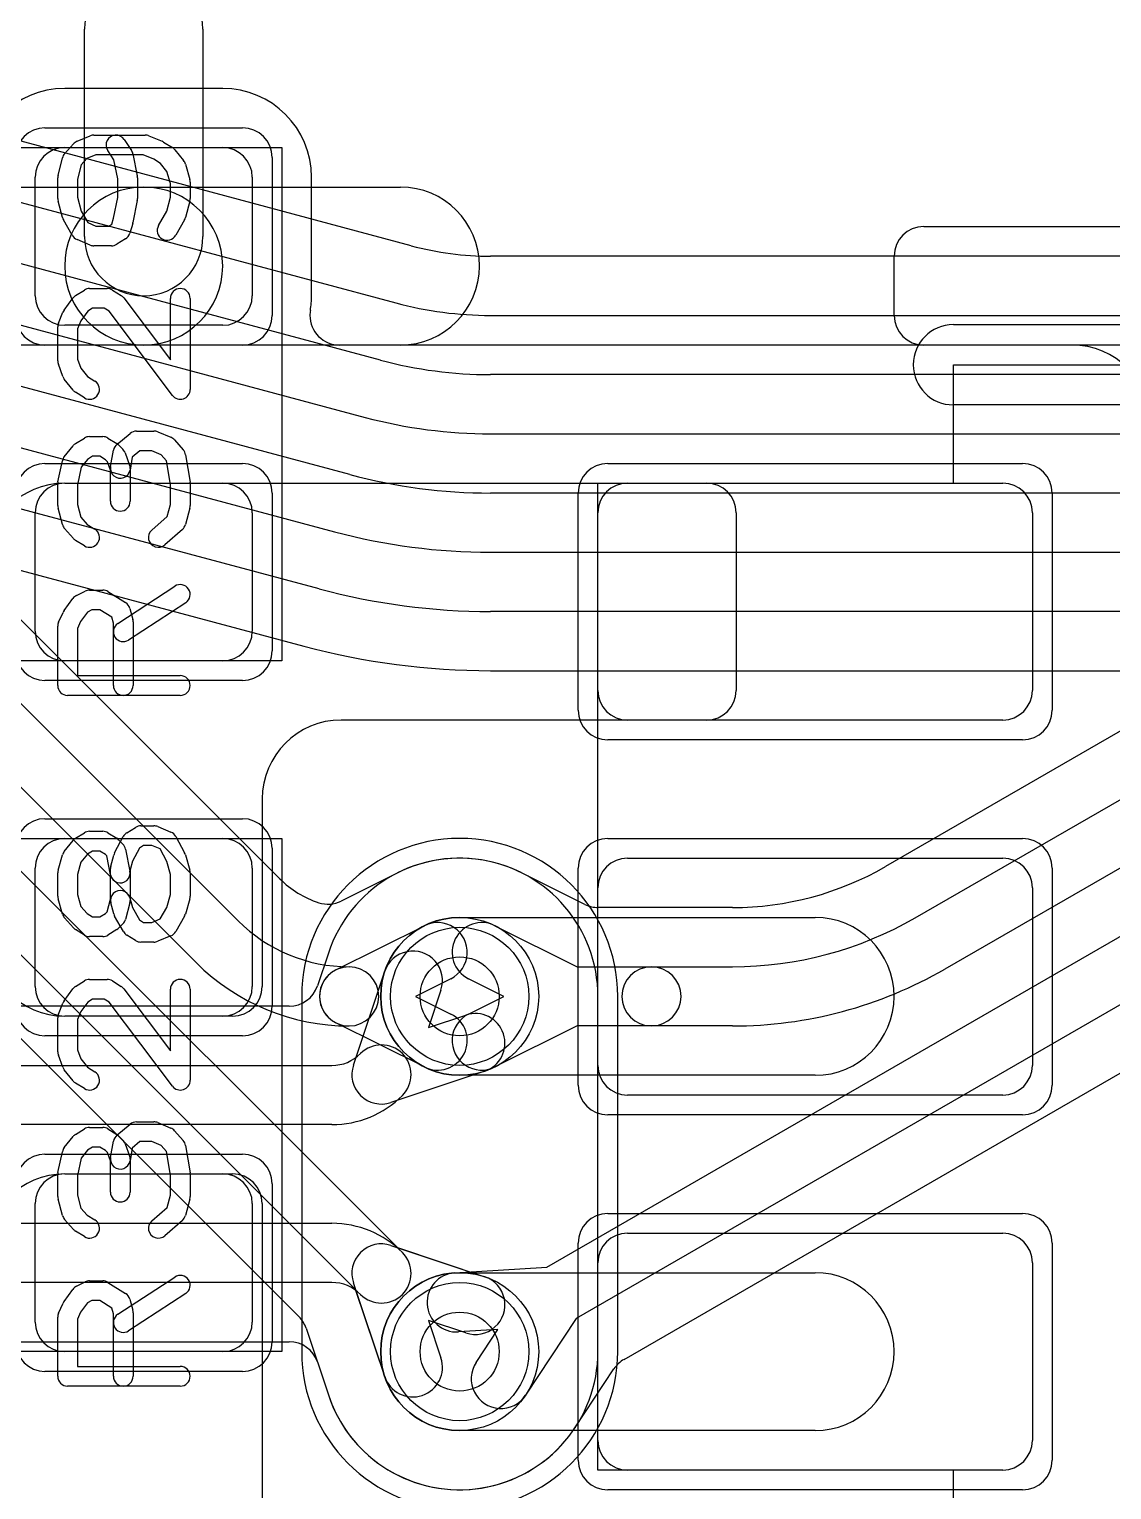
# Model space of a CAD drawing. Extents: x 0 to 57.3, y -1 to 20.5.
# Drawn here: x 27.31 to 30.051, y 13.7 to 17.4 of the extents above; entities that cross this region are included whole.
import ezdxf

# ---------------------------------------------------------------- set-up
doc = ezdxf.new("R2010")
doc.units = 0
for name, color, linetype in [('Hole', 1, 'CONTINUOUS'), ('L1', 3, 'CONTINUOUS'), ('L2', 3, 'CONTINUOUS'), ('L3', 3, 'CONTINUOUS'), ('L4', 3, 'CONTINUOUS'), ('MetalMask-A', 176, 'CONTINUOUS'), ('PartsArea-A', 111, 'CONTINUOUS'), ('PartsSilk-A', 221, 'CONTINUOUS'), ('Resist-A', 2, 'CONTINUOUS'), ('Resist-B', 2, 'CONTINUOUS'), ('Silk-A', 140, 'CONTINUOUS')]:
    doc.layers.add(name, color=color, linetype=linetype)

msp = doc.modelspace()

# ---------------------------------------------------------------- linework, layer by layer
at = {"layer": 'Hole'}
for centre in [(28.4, 14.95), (28.4, 14.05)]:
    msp.add_circle(centre, 0.1, dxfattribs=at)
at = {"layer": 'L1'}
for p, q in [((27.45, 16.875), (27.45, 17.4)), ((27.75, 17.4), (27.75, 16.875)), ((27.8, 17.25004), (27.4, 17.25004)), ((27.4, 17.1), (27.8, 17.1)), ((27.325, 16.725), (27.325, 17.025)), ((27.875, 17.025), (27.875, 16.725)), ((28.02504, 16.725), (28.02504, 17.025)), ((26.95, 17), (27.6, 17)), ((27.6, 17), (28.25, 17)), ((29.57497, 16.9), (31.52503, 16.9)), ((29.5, 16.67497), (29.5, 16.82503)), ((27.8, 16.65), (27.4, 16.65)), ((27.6, 16.6), (26.95, 16.6)), ((28.25, 16.6), (27.6, 16.6)), ((35.67504, 16.6), (28.09585, 16.6)), ((29.95004, 16.6), (29.57497, 16.6)), ((27.4, 16.25), (29.02503, 16.25)), ((27.4, 16.25), (27.8, 16.25)), ((28.825, 16.25), (29.775, 16.25)), ((27.325, 15.875), (27.325, 16.175)), ((27.875, 16.175), (27.875, 15.875)), ((28.75, 15.725), (28.75, 16.175)), ((29.1, 16.17503), (29.1, 15.72497)), ((29.85, 16.175), (29.85, 15.725)), ((27.8, 15.8), (27.4, 15.8)), ((29.02503, 15.65), (28.1, 15.65)), ((29.775, 15.65), (28.825, 15.65)), ((27.9, 15.45), (27.9, 14.97497)), ((27.4, 15.35), (27.8, 15.35)), ((28.825, 15.3), (29.775, 15.3)), ((27.325, 14.975), (27.325, 15.275)), ((27.875, 15.275), (27.875, 14.975)), ((28.75, 14.775), (28.75, 15.225)), ((29.85, 15.225), (29.85, 14.775)), ((28.4, 15.15), (29.3, 15.15)), ((27.82503, 14.9), (27.4, 14.9)), ((27.8, 14.9), (27.4, 14.9)), ((29.3, 14.75), (28.4, 14.75)), ((29.775, 14.7), (28.825, 14.7)), ((27.4, 14.5), (27.82503, 14.5)), ((27.4, 14.5), (27.8, 14.5)), ((27.325, 14.125), (27.325, 14.425)), ((27.875, 14.425), (27.875, 14.125)), ((27.9, 14.42503), (27.9, 4.7)), ((28.825, 14.35), (29.775, 14.35)), ((28.4, 14.25), (29.3, 14.25)), ((28.75, 13.825), (28.75, 14.275)), ((29.85, 14.275), (29.85, 13.825)), ((27.8, 14.05), (27.4, 14.05)), ((29.3, 13.85), (28.4, 13.85)), ((29.775, 13.75), (28.825, 13.75))]:
    msp.add_line(p, q, dxfattribs=at)
for centre in [(28.4, 14.95), (28.4, 14.05)]:
    msp.add_circle(centre, 0.2, dxfattribs=at)
for centre, radius, start, end in [((27.6, 17.4), 0.15, 0, 180), ((27.4, 17.025), 0.22504, 90, 180), ((27.8, 17.025), 0.22504, 0, 90), ((27.4, 17.025), 0.075, 90, 180), ((27.8, 17.025), 0.075, 0, 90), ((27.6, 16.8), 0.2, 90, -90), ((27.6, 16.8), 0.2, -90, 90), ((28.25, 16.8), 0.2, -90, 90), ((27.6, 16.875), 0.15, 180, 0), ((29.57497, 16.82503), 0.07497, 90, 180), ((27.4, 16.725), 0.075, 180, -90), ((27.8, 16.725), 0.075, -90, 0), ((27.79999, 16.72499), 0.22505, -9.58914, 0.00255), ((28.09582, 16.67501), 0.07497, 170.40952, 180), ((28.09585, 16.675), 0.075, 179.99236, -90), ((29.57497, 16.67497), 0.07497, 180, -90), ((29.95004, 16.4), 0.2, 0, 90), ((27.4, 16.05), 0.2, 90, 180), ((27.4, 16.175), 0.075, 90, 180), ((27.8, 16.175), 0.075, 0, 90), ((28.825, 16.175), 0.075, 90, 180), ((29.02503, 16.17503), 0.07497, 0, 90), ((29.775, 16.175), 0.075, 0, 90), ((27.4, 15.875), 0.075, 180, -90), ((27.8, 15.875), 0.075, -90, 0), ((28.825, 15.725), 0.075, 180, -90), ((29.775, 15.725), 0.075, -90, 0), ((29.02503, 15.72497), 0.07497, -90, 0), ((28.1, 15.45), 0.2, 90, 180), ((27.4, 15.275), 0.075, 90, 180), ((27.8, 15.275), 0.075, 0, 90), ((28.825, 15.225), 0.075, 90, 180), ((29.775, 15.225), 0.075, 0, 90), ((28.4, 14.95), 0.2, 90, -90), ((29.3, 14.95), 0.2, -90, 90), ((27.4, 15.1), 0.2, 180, -90), ((27.4, 14.975), 0.075, 180, -90), ((27.8, 14.975), 0.075, -90, 0), ((27.82503, 14.97497), 0.07497, -90, 0), ((28.825, 14.775), 0.075, 180, -90), ((29.775, 14.775), 0.075, -90, 0), ((27.4, 14.3), 0.2, 90, 180), ((27.4, 14.425), 0.075, 90, 180), ((27.8, 14.425), 0.075, 0, 90), ((27.82503, 14.42503), 0.07497, 0, 90), ((28.825, 14.275), 0.075, 90, 180), ((29.775, 14.275), 0.075, 0, 90), ((28.4, 14.05), 0.2, 90, -90), ((29.3, 14.05), 0.2, -90, 90), ((27.4, 14.125), 0.075, 180, -90), ((27.8, 14.125), 0.075, -90, 0), ((28.825, 13.825), 0.075, 180, -90), ((29.775, 13.825), 0.075, -90, 0)]:
    msp.add_arc(centre, radius, start, end, dxfattribs=at)
at = {"layer": 'L2'}
for p, q in [((27.99996, 14.95), (27.99996, 14.05)), ((28.80004, 14.05), (28.80004, 14.95))]:
    msp.add_line(p, q, dxfattribs=at)
for centre, start, end in [((28.4, 14.95), 0, 180), ((28.4, 14.05), 180, 0)]:
    msp.add_arc(centre, 0.40004, start, end, dxfattribs=at)
at = {"layer": 'L3'}
for p, q in [((32.75514, 17.17072), (29.47837, 15.27886)), ((29.55338, 15.14893), (32.83016, 17.04078)), ((32.90516, 16.91088), (29.62838, 15.01902)), ((27.94497, 15.24754), (26.61417, 16.57835)), ((28.8162, 14.03044), (33.13022, 16.52114)), ((26.50807, 16.47225), (27.83888, 15.14144)), ((27.73282, 15.03537), (26.40201, 16.36619)), ((26.17848, 15.95326), (27.99291, 14.13883)), ((28.62029, 14.26379), (30.79258, 15.51796)), ((30.86758, 15.38806), (28.69528, 14.13388)), ((27.27549, 15.28057), (28.24255, 14.31351)), ((28.24192, 15.26232), (28.09989, 15.19146)), ((28.7172, 15.18293), (28.55681, 15.26296)), ((28.13649, 14.20745), (27.16943, 15.17451)), ((29.09088, 15.17504), (28.75067, 15.17504)), ((28.08653, 15.01711), (28.31071, 15.12896)), ((28.48929, 15.12896), (28.69766, 15.025)), ((28.69766, 15.025), (28.88543, 15.025)), ((28.88543, 15.025), (29.09088, 15.025)), ((28.37767, 14.99474), (28.288, 14.95)), ((28.512, 14.95), (28.42233, 14.99474)), ((28.288, 14.95), (28.37767, 14.90526)), ((28.42233, 14.90526), (28.512, 14.95)), ((28.31071, 14.77104), (28.08653, 14.88289)), ((28.69766, 14.875), (28.48929, 14.77104)), ((28.88543, 14.875), (28.69766, 14.875)), ((29.09088, 14.875), (28.88543, 14.875)), ((28.24255, 14.31351), (28.46341, 14.23968)), ((28.38784, 14.24963), (28.62029, 14.26379)), ((28.21032, 13.98659), (28.13649, 14.20745)), ((28.011, 14.10959), (28.06752, 13.94051)), ((28.41585, 14.09742), (28.32081, 14.12919)), ((28.32081, 14.12919), (28.35258, 14.03415)), ((28.497, 14.106), (28.39696, 14.09991)), ((28.44171, 14.02242), (28.497, 14.106)), ((28.69528, 14.13388), (28.56681, 13.93966)), ((28.69259, 13.85784), (28.7907, 14.00618))]:
    msp.add_line(p, q, dxfattribs=at)
for centre in [(28.4, 14.95), (28.4, 14.05)]:
    msp.add_circle(centre, 0.2, dxfattribs=at)
for centre, radius, start, end in [((28.4, 14.95), 0.35004, 63.64358, 116.35642), ((28.12, 15.42257), 0.24753, -135, -108.09018), ((28.20845, 15.3294), 0.07497, -63.4828, -63.20936), ((28.4, 14.95), 0.35005, 116.51527, 116.78758), ((28.34419, 15.06185), 0.22504, 116.2895, 116.51381), ((28.21132, 15.33083), 0.07497, -63.7152, -63.64685), ((28.58868, 15.33083), 0.07497, -116.35315, -116.2848), ((28.45581, 15.06185), 0.22504, 63.48391, 63.7105), ((28.4, 14.95), 0.35004, 63.40274, 63.48326), ((28.59028, 15.33004), 0.07497, -116.59239, -116.5172), ((29.09089, 15.95), 0.77496, -90.00074, -60.00018), ((28.06642, 15.25854), 0.07497, -108.09175, -63.4828), ((28.75067, 15.25001), 0.07497, -116.5172, -90), ((28.12, 15.42257), 0.39757, -134.99898, -90), ((28.34419, 15.06185), 0.075, -63.4862, 116.51596), ((28.45581, 15.06185), 0.075, 63.4862, -116.51596), ((29.09088, 15.95), 0.925, -90, -59.99989), ((28.12, 15.42257), 0.54757, -134.99852, -90), ((28.12001, 14.95), 0.075, 89.99236, -90.00764), ((28.12001, 14.95), 0.075, -90.00764, 89.99236), ((28.12, 14.95), 0.075, -90, 90), ((28.88543, 14.95), 0.075, 90, -90), ((28.88543, 14.95), 0.075, -90, 90), ((28.12001, 14.95), 0.075, 116.5138, -116.5138), ((29.09088, 15.95), 1.075, -90, -60.00007), ((28.34419, 14.83815), 0.075, -116.5138, 63.48404), ((28.45581, 14.83815), 0.075, 116.5138, -63.48404), ((28.3924, 14.17477), 0.075, 93.48579, -86.51496), ((28.43963, 14.16855), 0.075, -108.48568, 71.51587), ((27.9399, 14.08582), 0.07497, 18.4857, 45), ((28.28145, 14.01037), 0.075, -161.51432, 18.48413), ((28.85368, 13.96551), 0.07497, 119.99513, 147.14722), ((28.50426, 13.98104), 0.075, 146.51334, -33.48329), ((27.99642, 13.91674), 0.07497, 18.27545, 18.4857), ((28.4, 14.05), 0.35004, -161.72758, -33.78722), ((28.75323, 13.81365), 0.07497, 146.08738, 146.21455), ((28.50426, 13.98104), 0.22504, -33.91463, -33.58414), ((28.75446, 13.81551), 0.07497, 145.62098, 146.79959)]:
    msp.add_arc(centre, radius, start, end, dxfattribs=at)
at = {"layer": 'L4'}
for p, q in [((28.27751, 16.85144), (26.74212, 17.26285)), ((26.70328, 17.11793), (28.23867, 16.70652)), ((28.19985, 16.56163), (26.66446, 16.97304)), ((26.62566, 16.82815), (28.16103, 16.41674)), ((43.8, 16.82504), (28.47808, 16.82504)), ((28.12221, 16.27185), (26.58684, 16.68326)), ((28.47808, 16.675), (43.8, 16.675)), ((26.54802, 16.53837), (28.08339, 16.12696)), ((43.8, 16.525), (28.47808, 16.525)), ((28.04457, 15.98207), (26.5092, 16.39348)), ((28.47809, 16.375), (42.78578, 16.375)), ((26.47036, 16.24855), (28.00573, 15.83715)), ((42.78578, 16.225), (28.47809, 16.225)), ((28.4781, 16.075), (42.18578, 16.075)), ((42.18578, 15.925), (28.4781, 15.925)), ((28.4781, 15.77496), (42.18579, 15.77496)), ((28.06753, 15.0595), (28.03969, 14.97624)), ((28.13089, 14.7758), (28.21032, 15.01341)), ((28.35258, 14.96585), (28.32081, 14.87081)), ((28.75004, 14.05), (28.75004, 14.95)), ((27.96859, 14.92504), (25.92262, 14.92504)), ((28.32081, 14.87081), (28.41585, 14.90258)), ((25.65, 14.775), (28.07644, 14.775)), ((28.46341, 14.76032), (28.2258, 14.68089)), ((28.07644, 14.625), (25.65, 14.625)), ((25.65, 14.375), (28.07644, 14.375)), ((28.2258, 14.31911), (28.46341, 14.23968)), ((28.07644, 14.225), (25.65, 14.225)), ((28.21032, 13.98659), (28.13089, 14.2242)), ((28.41585, 14.09742), (28.32081, 14.12919)), ((28.32081, 14.12919), (28.35258, 14.03415)), ((26.7, 14.07496), (27.96859, 14.07496)), ((28.03969, 14.02376), (28.06753, 13.9405))]:
    msp.add_line(p, q, dxfattribs=at)
for centre in [(28.4, 14.95), (28.4, 14.05)]:
    msp.add_circle(centre, 0.2, dxfattribs=at)
for centre, radius, start, end in [((28.47808, 17.6), 0.77496, -104.99957, -90), ((28.47808, 17.6), 0.925, -105.00016, -90), ((28.47808, 17.6), 1.075, -104.99998, -90), ((28.47809, 17.6), 1.225, -105.00026, -90), ((28.47809, 17.6), 1.375, -105.00013, -90), ((28.47809, 17.6), 1.525, -105, -89.99962), ((28.47809, 17.6), 1.675, -104.9999, -89.99966), ((28.47809, 17.6), 1.82504, -105.00017, -89.99969), ((28.4, 14.95), 0.35004, 0, 161.72551), ((27.99643, 15.08327), 0.07497, -18.4857, -18.27545), ((28.28145, 14.98963), 0.075, -18.48568, 161.51587), ((27.96859, 15.00001), 0.07497, -90, -18.4857), ((28.43963, 14.83145), 0.075, -71.51432, 108.48413), ((28.07644, 14.87758), 0.10258, -90, -45), ((28.20201, 14.75201), 0.075, -45, 135), ((28.20202, 14.75202), 0.075, 161.51432, -71.51432), ((28.07644, 14.87758), 0.25258, -90, -45), ((28.07644, 14.12242), 0.25258, 45, 90), ((28.20202, 14.24798), 0.075, 71.51432, -161.51432), ((28.20201, 14.24799), 0.075, -135, 45), ((28.07644, 14.12242), 0.10258, 45, 90), ((28.43963, 14.16855), 0.075, -108.48568, 71.51587), ((27.96859, 13.99999), 0.07497, 18.4857, 90), ((28.4, 14.05), 0.35004, -161.72551, 0), ((28.28145, 14.01037), 0.075, -161.51432, 18.48413), ((27.99643, 13.91673), 0.07497, 18.27545, 18.4857)]:
    msp.add_arc(centre, radius, start, end, dxfattribs=at)
at = {"layer": 'MetalMask-A'}
for p, q in [((27.4, 17.1), (27.8, 17.1)), ((27.325, 16.725), (27.325, 17.025)), ((27.875, 17.025), (27.875, 16.725)), ((27.8, 16.65), (27.4, 16.65)), ((27.4, 16.25), (27.8, 16.25)), ((28.825, 16.25), (29.775, 16.25)), ((27.325, 15.875), (27.325, 16.175)), ((27.875, 16.175), (27.875, 15.875)), ((28.75, 15.725), (28.75, 16.175)), ((29.85, 16.175), (29.85, 15.725)), ((27.8, 15.8), (27.4, 15.8)), ((29.775, 15.65), (28.825, 15.65)), ((27.4, 15.35), (27.8, 15.35)), ((28.825, 15.3), (29.775, 15.3)), ((27.325, 14.975), (27.325, 15.275)), ((27.875, 15.275), (27.875, 14.975)), ((28.75, 14.775), (28.75, 15.225)), ((29.85, 15.225), (29.85, 14.775)), ((27.8, 14.9), (27.4, 14.9)), ((29.775, 14.7), (28.825, 14.7)), ((27.4, 14.5), (27.8, 14.5)), ((27.325, 14.125), (27.325, 14.425)), ((27.875, 14.425), (27.875, 14.125)), ((28.825, 14.35), (29.775, 14.35)), ((28.75, 13.825), (28.75, 14.275)), ((29.85, 14.275), (29.85, 13.825)), ((27.8, 14.05), (27.4, 14.05)), ((29.775, 13.75), (28.825, 13.75))]:
    msp.add_line(p, q, dxfattribs=at)
for centre, start, end in [((27.4, 17.025), 90, 180), ((27.8, 17.025), 0, 90), ((27.4, 16.725), 180, -90), ((27.8, 16.725), -90, 0), ((27.4, 16.175), 90, 180), ((27.8, 16.175), 0, 90), ((28.825, 16.175), 90, 180), ((29.775, 16.175), 0, 90), ((27.4, 15.875), 180, -90), ((27.8, 15.875), -90, 0), ((28.825, 15.725), 180, -90), ((29.775, 15.725), -90, 0), ((27.4, 15.275), 90, 180), ((27.8, 15.275), 0, 90), ((28.825, 15.225), 90, 180), ((29.775, 15.225), 0, 90), ((27.4, 14.975), 180, -90), ((27.8, 14.975), -90, 0), ((28.825, 14.775), 180, -90), ((29.775, 14.775), -90, 0), ((27.4, 14.425), 90, 180), ((27.8, 14.425), 0, 90), ((28.825, 14.275), 90, 180), ((29.775, 14.275), 0, 90), ((27.4, 14.125), 180, -90), ((27.8, 14.125), -90, 0), ((28.825, 13.825), 180, -90), ((29.775, 13.825), -90, 0)]:
    msp.add_arc(centre, 0.075, start, end, dxfattribs=at)
at = {"layer": 'PartsArea-A'}
for p, q in [((27.25, 17.1), (27.95, 17.1)), ((27.95, 17.1), (27.95, 15.8)), ((29.65, 16.25), (29.65, 16.55)), ((29.65, 16.55), (31.45, 16.55)), ((28.75, 13.75), (28.75, 16.25)), ((28.75, 16.25), (29.65, 16.25)), ((27.95, 15.8), (27.25, 15.8)), ((27.25, 15.35), (27.95, 15.35)), ((27.95, 15.35), (27.95, 14.05)), ((27.95, 14.05), (27.25, 14.05)), ((29.65, 13.75), (28.75, 13.75)), ((29.65, 13.45), (29.65, 13.75))]:
    msp.add_line(p, q, dxfattribs=at)
at = {"layer": 'PartsSilk-A'}
for p, q in [((27.47407, 17.13194), (27.6037, 17.13194)), ((27.39983, 17.08467), (27.42205, 17.10967)), ((27.43113, 17.11614), (27.46446, 17.13002)), ((27.55043, 17.12081), (27.56895, 17.09304)), ((27.61331, 17.13002), (27.64665, 17.11614)), ((27.65029, 17.11426), (27.67251, 17.10037)), ((27.67878, 17.09479), (27.701, 17.06701)), ((27.38316, 17.02967), (27.39427, 17.07412)), ((27.45563, 17.07218), (27.44129, 17.05604)), ((27.47907, 17.08194), (27.45563, 17.07218)), ((27.5987, 17.08194), (27.47907, 17.08194)), ((27.52461, 17.06942), (27.50883, 17.09307)), ((27.53426, 17.02113), (27.52461, 17.06942)), ((27.57266, 17.08407), (27.58377, 17.02851)), ((27.62553, 17.07077), (27.5987, 17.08194)), ((27.6424, 17.06023), (27.62553, 17.07077)), ((27.65882, 17.0397), (27.6424, 17.06023)), ((27.70552, 17.05826), (27.71663, 17.01937)), ((27.38241, 16.97083), (27.38241, 17.02361)), ((27.44129, 17.05604), (27.43241, 17.02053)), ((27.43241, 17.02053), (27.43241, 16.97411)), ((27.53426, 16.97331), (27.53426, 17.02113)), ((27.58426, 17.02361), (27.58426, 16.97083)), ((27.66759, 17.009), (27.65882, 17.0397)), ((27.66759, 16.97411), (27.66759, 17.009)), ((27.71759, 17.0125), (27.71759, 16.97083)), ((27.39436, 16.92273), (27.38325, 16.96439)), ((27.43241, 16.97411), (27.44184, 16.93875)), ((27.52386, 16.9213), (27.53426, 16.97331)), ((27.58377, 16.96593), (27.57266, 16.91038)), ((27.65816, 16.93875), (27.66759, 16.97411)), ((27.71675, 16.96439), (27.70564, 16.92273)), ((27.41903, 16.87788), (27.39681, 16.91677)), ((27.44184, 16.93875), (27.45822, 16.91008)), ((27.45822, 16.91008), (27.47907, 16.90139)), ((27.51946, 16.90646), (27.52386, 16.9213)), ((27.63755, 16.90268), (27.65816, 16.93875)), ((27.70319, 16.91677), (27.68097, 16.87788)), ((27.47907, 16.90139), (27.51135, 16.90139)), ((27.51135, 16.90139), (27.51946, 16.90646)), ((27.57212, 16.90818), (27.56471, 16.88318)), ((27.46445, 16.85331), (27.43112, 16.8672)), ((27.51852, 16.85139), (27.47407, 16.85139)), ((27.55399, 16.86908), (27.53177, 16.85519)), ((27.42749, 16.72537), (27.44971, 16.73926)), ((27.46296, 16.74306), (27.50741, 16.74306)), ((27.52066, 16.73926), (27.54288, 16.72537)), ((27.3983, 16.68831), (27.42052, 16.71887)), ((27.47013, 16.69306), (27.45811, 16.68554)), ((27.50024, 16.69306), (27.47013, 16.69306)), ((27.51244, 16.68543), (27.50024, 16.69306)), ((27.54961, 16.7192), (27.66759, 16.56233)), ((27.66759, 16.56233), (27.66759, 16.71806)), ((27.71759, 16.71806), (27.71759, 16.4875)), ((27.3842, 16.65511), (27.39531, 16.68289)), ((27.44057, 16.66143), (27.43241, 16.64102)), ((27.45811, 16.68554), (27.44057, 16.66143)), ((27.67261, 16.47247), (27.51244, 16.68543)), ((29.65, 16.6516), (31.45, 16.6516)), ((27.38241, 16.55972), (27.38241, 16.64583)), ((27.43241, 16.64102), (27.43241, 16.56412)), ((27.39503, 16.52063), (27.38392, 16.55118)), ((27.43241, 16.56412), (27.44061, 16.54158)), ((27.44061, 16.54158), (27.4576, 16.52033)), ((27.42122, 16.48577), (27.399, 16.51355)), ((27.4576, 16.52033), (27.47621, 16.5087)), ((27.44971, 16.4663), (27.42749, 16.48019)), ((31.45, 16.4484), (29.65, 16.4484)), ((27.42749, 16.35037), (27.44971, 16.36426)), ((27.46296, 16.36806), (27.4963, 16.36806)), ((27.50955, 16.36426), (27.53177, 16.35037)), ((27.53215, 16.34838), (27.56548, 16.37615)), ((27.58148, 16.38194), (27.62593, 16.38194)), ((27.63554, 16.38002), (27.66887, 16.36614)), ((27.67795, 16.35967), (27.70017, 16.33467)), ((27.399, 16.31701), (27.42122, 16.34479)), ((27.47013, 16.31806), (27.4576, 16.31023)), ((27.48913, 16.31806), (27.47013, 16.31806)), ((27.50285, 16.30948), (27.48913, 16.31806)), ((27.51613, 16.29188), (27.52354, 16.33355)), ((27.5362, 16.34685), (27.54731, 16.33574)), ((27.55313, 16.3266), (27.56424, 16.29604)), ((27.59053, 16.33194), (27.57117, 16.31581)), ((27.62093, 16.33194), (27.59053, 16.33194)), ((27.64437, 16.32218), (27.62093, 16.33194)), ((27.65795, 16.30691), (27.64437, 16.32218)), ((27.70617, 16.32201), (27.71728, 16.25256)), ((27.38295, 16.25376), (27.39406, 16.30654)), ((27.44176, 16.29042), (27.43241, 16.24601)), ((27.4576, 16.31023), (27.44176, 16.29042)), ((27.50803, 16.3043), (27.50285, 16.30948)), ((27.51574, 16.2831), (27.50803, 16.3043)), ((27.51574, 16.20417), (27.51574, 16.2831)), ((27.57117, 16.31581), (27.56535, 16.28312)), ((27.56574, 16.2875), (27.56574, 16.20417)), ((27.66759, 16.24662), (27.65795, 16.30691)), ((27.38241, 16.19306), (27.38241, 16.24861)), ((27.43241, 16.24601), (27.43241, 16.19634)), ((27.66759, 16.19634), (27.66759, 16.24662)), ((27.71759, 16.24861), (27.71759, 16.19306)), ((27.39436, 16.14495), (27.38325, 16.18662)), ((27.43241, 16.19634), (27.44115, 16.16356)), ((27.65929, 16.16519), (27.66759, 16.19634)), ((27.71675, 16.18662), (27.70564, 16.14495)), ((27.42205, 16.10978), (27.39983, 16.13478)), ((27.44115, 16.16356), (27.45704, 16.14568)), ((27.45704, 16.14568), (27.47621, 16.1337)), ((27.62058, 16.13131), (27.65929, 16.16519)), ((27.69794, 16.13258), (27.6535, 16.09369)), ((27.44971, 16.0913), (27.42749, 16.10519)), ((27.53447, 15.89453), (27.67891, 15.98898)), ((27.3983, 15.9272), (27.42052, 15.95776)), ((27.42956, 15.96542), (27.45178, 15.97653)), ((27.46296, 15.97917), (27.4963, 15.97917)), ((27.50955, 15.97537), (27.55399, 15.94759)), ((27.70627, 15.94714), (27.56183, 15.85269)), ((27.38456, 15.89765), (27.39567, 15.92265)), ((27.45737, 15.92343), (27.44029, 15.89993)), ((27.46886, 15.92917), (27.45737, 15.92343)), ((27.48913, 15.92917), (27.46886, 15.92917)), ((27.51913, 15.91042), (27.48913, 15.92917)), ((27.52315, 15.89533), (27.51913, 15.91042)), ((27.5649, 15.93283), (27.57231, 15.90505)), ((27.38241, 15.7375), (27.38241, 15.8875)), ((27.44029, 15.89993), (27.43241, 15.8822)), ((27.43241, 15.8822), (27.43241, 15.7625)), ((27.52315, 15.7375), (27.52315, 15.89533)), ((27.57315, 15.89861), (27.57315, 15.7375)), ((27.43241, 15.7625), (27.69259, 15.7625)), ((27.69259, 15.7125), (27.40741, 15.7125)), ((27.42749, 15.35037), (27.44971, 15.36426)), ((27.46296, 15.36806), (27.4963, 15.36806)), ((27.50955, 15.36426), (27.53177, 15.35037)), ((27.55713, 15.36426), (27.57935, 15.37814)), ((27.59259, 15.38194), (27.62593, 15.38194)), ((27.63554, 15.38002), (27.66887, 15.36614)), ((27.399, 15.31701), (27.42122, 15.34479)), ((27.47013, 15.31806), (27.4576, 15.31023)), ((27.48913, 15.31806), (27.47013, 15.31806)), ((27.50285, 15.30948), (27.48913, 15.31806)), ((27.52609, 15.31315), (27.54831, 15.35482)), ((27.5362, 15.34685), (27.54731, 15.33574)), ((27.55414, 15.32296), (27.56525, 15.2674)), ((27.58928, 15.3254), (27.57156, 15.29217)), ((27.59976, 15.33194), (27.58928, 15.3254)), ((27.62093, 15.33194), (27.59976, 15.33194)), ((27.6414, 15.32342), (27.62093, 15.33194)), ((27.65817, 15.29197), (27.6414, 15.32342)), ((27.68132, 15.35482), (27.70354, 15.31315)), ((27.38337, 15.26937), (27.39448, 15.30826)), ((27.44118, 15.2897), (27.43241, 15.259)), ((27.4576, 15.31023), (27.44118, 15.2897)), ((27.5066, 15.30574), (27.50285, 15.30948)), ((27.51623, 15.2576), (27.5066, 15.30574)), ((27.51658, 15.28005), (27.52399, 15.30783)), ((27.57156, 15.29217), (27.56574, 15.27033)), ((27.66759, 15.259), (27.65817, 15.29197)), ((27.70552, 15.30826), (27.71663, 15.26937)), ((27.38241, 15.20417), (27.38241, 15.2625)), ((27.43241, 15.259), (27.43241, 15.20767)), ((27.51574, 15.19634), (27.51574, 15.27361)), ((27.56574, 15.27033), (27.56574, 15.19306)), ((27.66759, 15.20767), (27.66759, 15.259)), ((27.71759, 15.2625), (27.71759, 15.20417)), ((27.43241, 15.20767), (27.44099, 15.17763)), ((27.65827, 15.17506), (27.66759, 15.20767)), ((27.39448, 15.15841), (27.38337, 15.1973)), ((27.44099, 15.17763), (27.45704, 15.15957)), ((27.5072, 15.16432), (27.51574, 15.19634)), ((27.52399, 15.15884), (27.51658, 15.18662)), ((27.5649, 15.18662), (27.55379, 15.14495)), ((27.5649, 15.1995), (27.57147, 15.17486)), ((27.57147, 15.17486), (27.58896, 15.14425)), ((27.64178, 15.14619), (27.65827, 15.17506)), ((27.71663, 15.1973), (27.70552, 15.15841)), ((27.42205, 15.12367), (27.39983, 15.14867)), ((27.45704, 15.15957), (27.47013, 15.15139)), ((27.47013, 15.15139), (27.48913, 15.15139)), ((27.48913, 15.15139), (27.50285, 15.15997)), ((27.50285, 15.15997), (27.5072, 15.16432)), ((27.54866, 15.11399), (27.52644, 15.15288)), ((27.54731, 15.13371), (27.5362, 15.1226)), ((27.58896, 15.14425), (27.59976, 15.1375)), ((27.59976, 15.1375), (27.62093, 15.1375)), ((27.62093, 15.1375), (27.64178, 15.14619)), ((27.70319, 15.15288), (27.68097, 15.11399)), ((27.44971, 15.10519), (27.42749, 15.11908)), ((27.4963, 15.10139), (27.46296, 15.10139)), ((27.53177, 15.11908), (27.50955, 15.10519)), ((27.57934, 15.0913), (27.55712, 15.10519)), ((27.66888, 15.10331), (27.63555, 15.08942)), ((27.62593, 15.0875), (27.59259, 15.0875)), ((27.42749, 14.97537), (27.44971, 14.98926)), ((27.46296, 14.99306), (27.50741, 14.99306)), ((27.52066, 14.98926), (27.54288, 14.97537)), ((27.3983, 14.93831), (27.42052, 14.96887)), ((27.54961, 14.9692), (27.66759, 14.81233)), ((27.66759, 14.81233), (27.66759, 14.96806)), ((27.71759, 14.96806), (27.71759, 14.7375)), ((27.3842, 14.90511), (27.39531, 14.93289)), ((27.44057, 14.91143), (27.43241, 14.89102)), ((27.45811, 14.93554), (27.44057, 14.91143)), ((27.47013, 14.94306), (27.45811, 14.93554)), ((27.50024, 14.94306), (27.47013, 14.94306)), ((27.51244, 14.93543), (27.50024, 14.94306)), ((27.67261, 14.72247), (27.51244, 14.93543)), ((27.38241, 14.80972), (27.38241, 14.89583)), ((27.43241, 14.89102), (27.43241, 14.81412)), ((27.39503, 14.77063), (27.38392, 14.80118)), ((27.43241, 14.81412), (27.44061, 14.79158)), ((27.42122, 14.73577), (27.399, 14.76355)), ((27.44061, 14.79158), (27.4576, 14.77033)), ((27.4576, 14.77033), (27.47621, 14.7587)), ((27.44971, 14.7163), (27.42749, 14.73019)), ((27.46296, 14.61806), (27.4963, 14.61806)), ((27.53215, 14.59838), (27.56548, 14.62615)), ((27.58148, 14.63194), (27.62593, 14.63194)), ((27.63554, 14.63002), (27.66887, 14.61614)), ((27.399, 14.56701), (27.42122, 14.59479)), ((27.42749, 14.60037), (27.44971, 14.61426)), ((27.50955, 14.61426), (27.53177, 14.60037)), ((27.51613, 14.54188), (27.52354, 14.58355)), ((27.5362, 14.59685), (27.54731, 14.58574)), ((27.59053, 14.58194), (27.57117, 14.56581)), ((27.62093, 14.58194), (27.59053, 14.58194)), ((27.64437, 14.57218), (27.62093, 14.58194)), ((27.67795, 14.60967), (27.70017, 14.58467)), ((27.38295, 14.50376), (27.39406, 14.55654)), ((27.4576, 14.56023), (27.44176, 14.54042)), ((27.47013, 14.56806), (27.4576, 14.56023)), ((27.48913, 14.56806), (27.47013, 14.56806)), ((27.50285, 14.55948), (27.48913, 14.56806)), ((27.50803, 14.5543), (27.50285, 14.55948)), ((27.51574, 14.5331), (27.50803, 14.5543)), ((27.55313, 14.5766), (27.56424, 14.54604)), ((27.57117, 14.56581), (27.56535, 14.53312)), ((27.65795, 14.55691), (27.64437, 14.57218)), ((27.66759, 14.49662), (27.65795, 14.55691)), ((27.70617, 14.57201), (27.71728, 14.50256)), ((27.44176, 14.54042), (27.43241, 14.49601)), ((27.51574, 14.45417), (27.51574, 14.5331)), ((27.56574, 14.5375), (27.56574, 14.45417)), ((27.38241, 14.44306), (27.38241, 14.49861)), ((27.43241, 14.49601), (27.43241, 14.44634)), ((27.66759, 14.44634), (27.66759, 14.49662)), ((27.71759, 14.49861), (27.71759, 14.44306)), ((27.39436, 14.39495), (27.38325, 14.43662)), ((27.43241, 14.44634), (27.44115, 14.41356)), ((27.65929, 14.41519), (27.66759, 14.44634)), ((27.71675, 14.43662), (27.70564, 14.39495)), ((27.44115, 14.41356), (27.45704, 14.39568)), ((27.45704, 14.39568), (27.47621, 14.3837)), ((27.62058, 14.38131), (27.65929, 14.41519)), ((27.42205, 14.35978), (27.39983, 14.38478)), ((27.69794, 14.38258), (27.6535, 14.34369)), ((27.44971, 14.3413), (27.42749, 14.35519)), ((27.42956, 14.21542), (27.45178, 14.22653)), ((27.46296, 14.22917), (27.4963, 14.22917)), ((27.50955, 14.22537), (27.55399, 14.19759)), ((27.53447, 14.14453), (27.67891, 14.23898)), ((27.38456, 14.14765), (27.39567, 14.17265)), ((27.3983, 14.1772), (27.42052, 14.20776)), ((27.45737, 14.17343), (27.44029, 14.14993)), ((27.46886, 14.17917), (27.45737, 14.17343)), ((27.48913, 14.17917), (27.46886, 14.17917)), ((27.51913, 14.16042), (27.48913, 14.17917)), ((27.70627, 14.19714), (27.56183, 14.10269)), ((27.5649, 14.18283), (27.57231, 14.15505)), ((27.38241, 13.9875), (27.38241, 14.1375)), ((27.44029, 14.14993), (27.43241, 14.1322)), ((27.52315, 14.14533), (27.51913, 14.16042)), ((27.52315, 13.9875), (27.52315, 14.14533)), ((27.57315, 14.14861), (27.57315, 13.9875)), ((27.43241, 14.1322), (27.43241, 14.0125)), ((27.43241, 14.0125), (27.69259, 14.0125)), ((27.69259, 13.9625), (27.40741, 13.9625))]:
    msp.add_line(p, q, dxfattribs=at)
for centre, radius, start, end in [((27.47407, 17.10694), 0.025, 90, 112.60888), ((27.52963, 17.10694), 0.025, 33.69642, -146.30041), ((27.6037, 17.10694), 0.025, 67.39424, 90), ((27.44074, 17.09306), 0.025, 112.60576, 138.36931), ((27.63704, 17.09306), 0.025, 57.99462, 67.39722), ((27.65926, 17.07917), 0.025, 38.66697, 57.98998), ((27.41852, 17.06806), 0.025, 138.37217, 165.96679), ((27.54815, 17.07917), 0.025, 11.30544, 33.69959), ((27.68148, 17.05139), 0.025, 15.94854, 38.65478), ((27.40741, 17.02361), 0.025, 165.96932, 180), ((27.55926, 17.02361), 0.025, 0, 11.30795), ((27.69259, 17.0125), 0.025, 0, 15.94345), ((27.40741, 16.97083), 0.025, 180, -165.06773), ((27.55926, 16.97083), 0.025, -11.30544, 0), ((27.69259, 16.97083), 0.025, -14.92551, 0), ((27.41852, 16.92917), 0.025, -165.07449, -150.25829), ((27.54815, 16.91528), 0.025, -16.49948, -11.30993), ((27.68148, 16.92917), 0.025, -29.73351, -14.93227), ((27.44074, 16.89028), 0.025, -150.26649, -112.62353), ((27.54074, 16.89028), 0.025, -57.99462, -16.50982), ((27.65926, 16.89028), 0.025, 150.26649, -29.74171), ((27.47407, 16.87639), 0.025, -112.62691, -90), ((27.51852, 16.87639), 0.025, -90, -57.98998), ((27.44074, 16.70417), 0.025, 122.00538, 143.97932), ((27.46296, 16.71806), 0.025, 90, 122.01002), ((27.50741, 16.71806), 0.025, 57.99462, 90), ((27.52963, 16.70417), 0.025, 36.9524, 57.98998), ((27.69259, 16.71806), 0.025, 0, 180), ((27.41852, 16.67361), 0.025, 143.98274, 158.20215), ((27.40741, 16.64583), 0.025, 158.2071, 180), ((29.65, 16.55), 0.1016, 90, -90), ((27.40741, 16.55972), 0.025, 180, -160.01539), ((27.41852, 16.52917), 0.025, -160.02081, -141.34522), ((27.46296, 16.4875), 0.025, -122.00538, 57.98998), ((27.44074, 16.50139), 0.025, -141.33303, -122.01002), ((27.69259, 16.4875), 0.025, -143.0476, 0), ((27.46296, 16.34306), 0.025, 90, 122.01002), ((27.4963, 16.34306), 0.025, 57.99462, 90), ((27.58148, 16.35694), 0.025, 90, 129.8005), ((27.62593, 16.35694), 0.025, 67.39424, 90), ((27.65926, 16.34306), 0.025, 41.62783, 67.39112), ((27.41852, 16.30139), 0.025, 141.33303, 168.11298), ((27.44074, 16.32917), 0.025, 122.00538, 141.34522), ((27.54815, 16.32917), 0.025, 129.7909, 169.91674), ((27.51852, 16.32917), 0.025, 45, 57.98998), ((27.52963, 16.31806), 0.025, 19.97136, 45), ((27.68148, 16.31806), 0.025, 9.08937, 41.63069), ((27.54074, 16.2875), 0.025, 169.90837, -10.08326), ((27.54074, 16.2875), 0.025, 0, 19.97859), ((27.40741, 16.24861), 0.025, 168.11016, 180), ((27.69259, 16.24861), 0.025, 0, 9.08867), ((27.40741, 16.19306), 0.025, 180, -165.07115), ((27.54074, 16.20417), 0.025, 180, 0), ((27.69259, 16.19306), 0.025, -14.92551, 0), ((27.41852, 16.15139), 0.025, -165.07449, -138.36931), ((27.46296, 16.1125), 0.025, -122.00538, 57.98998), ((27.68148, 16.15139), 0.025, -48.81192, -14.92885), ((27.44074, 16.12639), 0.025, -138.37217, -122.01002), ((27.63704, 16.1125), 0.025, 131.18808, -48.81042), ((27.69259, 15.96806), 0.025, -56.81854, 123.18086), ((27.44074, 15.94306), 0.025, 116.56505, 143.97932), ((27.46296, 15.95417), 0.025, 90, 116.56505), ((27.4963, 15.95417), 0.025, 57.99462, 90), ((27.54074, 15.92639), 0.025, 14.92551, 57.98998), ((27.41852, 15.9125), 0.025, 143.98274, 156.03964), ((27.40741, 15.8875), 0.025, 156.04915, 180), ((27.54815, 15.87361), 0.025, 123.18146, -56.81914), ((27.54815, 15.89861), 0.025, 0, 14.93527), ((27.69259, 15.7375), 0.025, -90, 90), ((27.40741, 15.7375), 0.025, 180, -90), ((27.54815, 15.7375), 0.025, 180, 0), ((27.46296, 15.34306), 0.025, 90, 122.00538), ((27.4963, 15.34306), 0.025, 57.99462, 90), ((27.57037, 15.34306), 0.025, 121.98594, 151.93179), ((27.59259, 15.35694), 0.025, 90, 121.99147), ((27.62593, 15.35694), 0.025, 67.39424, 90), ((27.65926, 15.34306), 0.025, 28.0617, 67.39112), ((27.44074, 15.32917), 0.025, 122.00538, 141.33303), ((27.51852, 15.32917), 0.025, 45, 57.99462), ((27.52963, 15.31806), 0.025, 11.30544, 45), ((27.41852, 15.30139), 0.025, 141.33303, 164.05146), ((27.54815, 15.30139), 0.025, 151.9383, 165.06473), ((27.68148, 15.30139), 0.025, 15.94854, 28.0682), ((27.40741, 15.2625), 0.025, 164.05146, 180), ((27.54074, 15.27361), 0.025, 165.07449, 180), ((27.54074, 15.2625), 0.025, -168.69456, 11.30795), ((27.69259, 15.2625), 0.025, 0, 15.94345), ((27.54074, 15.19306), 0.025, 14.92551, -165.06473), ((27.40741, 15.20417), 0.025, 180, -164.05146), ((27.54074, 15.19306), 0.025, -14.92551, 0), ((27.69259, 15.20417), 0.025, -15.94854, 0), ((27.41852, 15.16528), 0.025, -164.05146, -138.37217), ((27.54815, 15.16528), 0.025, -165.07449, -150.25829), ((27.52963, 15.15139), 0.025, -45, -14.92551), ((27.68148, 15.16528), 0.025, -29.73351, -15.94345), ((27.44074, 15.14028), 0.025, -138.37217, -122.00538), ((27.46296, 15.12639), 0.025, -122.00538, -90), ((27.4963, 15.12639), 0.025, -90, -57.99462), ((27.51852, 15.14028), 0.025, -57.99462, -45), ((27.57037, 15.12639), 0.025, -150.26649, -122.01002), ((27.65926, 15.12639), 0.025, -67.37309, -29.74171), ((27.59259, 15.1125), 0.025, -122.00538, -90), ((27.62593, 15.1125), 0.025, -90, -67.37647), ((27.46296, 14.96806), 0.025, 90, 122.01002), ((27.50741, 14.96806), 0.025, 57.99462, 90), ((27.69259, 14.96806), 0.025, 0, 180), ((27.44074, 14.95417), 0.025, 122.00538, 143.97932), ((27.52963, 14.95417), 0.025, 36.9524, 57.98998), ((27.41852, 14.92361), 0.025, 143.98274, 158.20215), ((27.40741, 14.89583), 0.025, 158.2071, 180), ((27.40741, 14.80972), 0.025, 180, -160.01539), ((27.41852, 14.77917), 0.025, -160.02081, -141.34522), ((27.44074, 14.75139), 0.025, -141.33303, -122.01002), ((27.46296, 14.7375), 0.025, -122.00538, 57.98998), ((27.69259, 14.7375), 0.025, -143.0476, 0), ((27.46296, 14.59306), 0.025, 90, 122.01002), ((27.4963, 14.59306), 0.025, 57.99462, 90), ((27.58148, 14.60694), 0.025, 90, 129.8005), ((27.62593, 14.60694), 0.025, 67.39424, 90), ((27.65926, 14.59306), 0.025, 41.62783, 67.39112), ((27.44074, 14.57917), 0.025, 122.00538, 141.34522), ((27.54815, 14.57917), 0.025, 129.7909, 169.91674), ((27.51852, 14.57917), 0.025, 45, 57.98998), ((27.52963, 14.56806), 0.025, 19.97136, 45), ((27.68148, 14.56806), 0.025, 9.08937, 41.63069), ((27.41852, 14.55139), 0.025, 141.33303, 168.11298), ((27.54074, 14.5375), 0.025, 169.90837, -10.08326), ((27.54074, 14.5375), 0.025, 0, 19.97859), ((27.40741, 14.49861), 0.025, 168.11016, 180), ((27.69259, 14.49861), 0.025, 0, 9.08867), ((27.40741, 14.44306), 0.025, 180, -165.07115), ((27.54074, 14.45417), 0.025, 180, 0), ((27.69259, 14.44306), 0.025, -14.92551, 0), ((27.41852, 14.40139), 0.025, -165.07449, -138.36931), ((27.68148, 14.40139), 0.025, -48.81192, -14.92885), ((27.44074, 14.37639), 0.025, -138.37217, -122.01002), ((27.46296, 14.3625), 0.025, -122.00538, 57.98998), ((27.63704, 14.3625), 0.025, 131.18808, -48.81042), ((27.44074, 14.19306), 0.025, 116.56505, 143.97932), ((27.46296, 14.20417), 0.025, 90, 116.56505), ((27.4963, 14.20417), 0.025, 57.99462, 90), ((27.69259, 14.21806), 0.025, -56.81854, 123.18086), ((27.41852, 14.1625), 0.025, 143.98274, 156.03964), ((27.54074, 14.17639), 0.025, 14.92551, 57.98998), ((27.40741, 14.1375), 0.025, 156.04915, 180), ((27.54815, 14.12361), 0.025, 123.18146, -56.81914), ((27.54815, 14.14861), 0.025, 0, 14.93527), ((27.40741, 13.9875), 0.025, 180, -90), ((27.54815, 13.9875), 0.025, 180, 0), ((27.69259, 13.9875), 0.025, -90, 90)]:
    msp.add_arc(centre, radius, start, end, dxfattribs=at)
at = {"layer": 'Resist-A'}
for p, q in [((27.35, 17.15), (27.85, 17.15)), ((27.925, 17.075), (27.925, 16.675)), ((27.85, 16.6), (27.35, 16.6)), ((27.35, 16.3), (27.85, 16.3)), ((28.775, 16.3), (29.825, 16.3)), ((27.925, 16.225), (27.925, 15.825)), ((28.7, 15.675), (28.7, 16.225)), ((29.9, 16.225), (29.9, 15.675)), ((27.85, 15.75), (27.35, 15.75)), ((29.825, 15.6), (28.775, 15.6)), ((27.35, 15.4), (27.85, 15.4)), ((27.925, 15.325), (27.925, 14.925)), ((28.775, 15.35), (29.825, 15.35)), ((28.7, 14.725), (28.7, 15.275)), ((29.9, 15.275), (29.9, 14.725)), ((27.85, 14.85), (27.35, 14.85)), ((29.825, 14.65), (28.775, 14.65)), ((27.35, 14.55), (27.85, 14.55)), ((27.925, 14.475), (27.925, 14.075)), ((28.775, 14.4), (29.825, 14.4)), ((28.7, 13.775), (28.7, 14.325)), ((29.9, 14.325), (29.9, 13.775)), ((27.85, 14), (27.35, 14)), ((29.825, 13.7), (28.775, 13.7))]:
    msp.add_line(p, q, dxfattribs=at)
for centre in [(28.4, 14.95), (28.4, 14.05)]:
    msp.add_circle(centre, 0.175, dxfattribs=at)
for centre, start, end in [((27.35, 17.075), 90, 180), ((27.85, 17.075), 0, 90), ((27.35, 16.675), 180, -90), ((27.85, 16.675), -90, 0), ((27.35, 16.225), 90, 180), ((27.85, 16.225), 0, 90), ((28.775, 16.225), 90, 180), ((29.825, 16.225), 0, 90), ((27.35, 15.825), 180, -90), ((27.85, 15.825), -90, 0), ((28.775, 15.675), 180, -90), ((29.825, 15.675), -90, 0), ((27.35, 15.325), 90, 180), ((27.85, 15.325), 0, 90), ((28.775, 15.275), 90, 180), ((29.825, 15.275), 0, 90), ((27.35, 14.925), 180, -90), ((27.85, 14.925), -90, 0), ((28.775, 14.725), 180, -90), ((29.825, 14.725), -90, 0), ((27.35, 14.475), 90, 180), ((27.85, 14.475), 0, 90), ((28.775, 14.325), 90, 180), ((29.825, 14.325), 0, 90), ((27.35, 14.075), 180, -90), ((27.85, 14.075), -90, 0), ((28.775, 13.775), 180, -90), ((29.825, 13.775), -90, 0)]:
    msp.add_arc(centre, 0.075, start, end, dxfattribs=at)
at = {"layer": 'Resist-B'}
for centre in [(28.4, 14.95), (28.4, 14.05)]:
    msp.add_circle(centre, 0.175, dxfattribs=at)
at = {"layer": 'Silk-A'}
for p, q in [((29.65, 16.6516), (31.45, 16.6516)), ((31.45, 16.4484), (29.65, 16.4484))]:
    msp.add_line(p, q, dxfattribs=at)
msp.add_arc((29.65, 16.55), 0.1016, 90, -90, dxfattribs=at)

doc.saveas('drawing.dxf')
